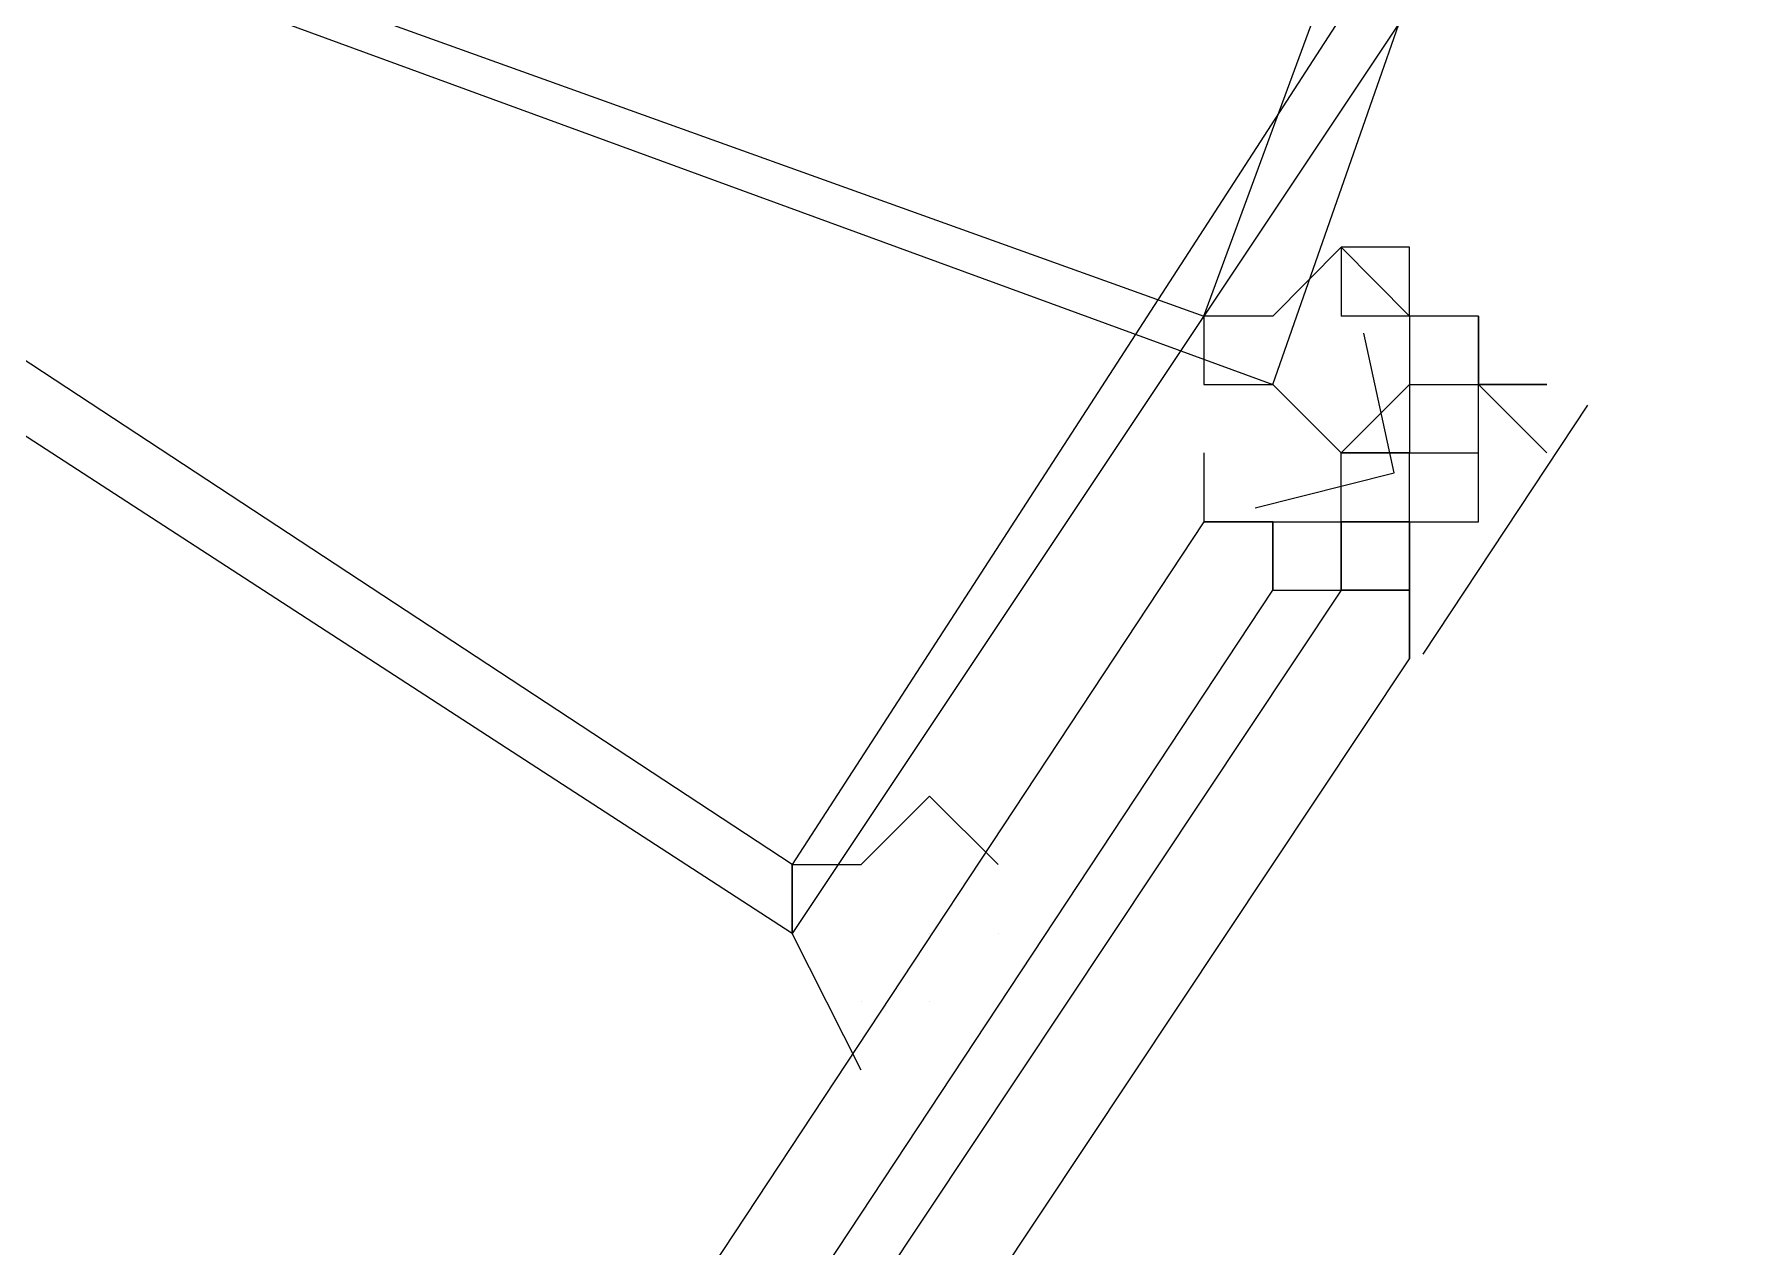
# Model space of a CAD drawing. Header units: feet. Extents: x -84 to 198, y -22 to 181.
# Drawn here: x 136.346 to 136.68, y 99.5435 to 99.7792 of the extents above; entities that cross this region are included whole.
import ezdxf

# ---------------------------------------------------------------- set-up
doc = ezdxf.new("R2010")
doc.units = ezdxf.units.FT
doc.layers.add('A-LINEA', color=7, linetype='CONTINUOUS')

msp = doc.modelspace()

# ---------------------------------------------------------------- linework, layer by layer
at = {"layer": 'A-LINEA'}
for p, q in [((136.6, 99.7378), (136.6, 99.7244)), ((136.6, 99.7378), (136.6, 99.7244)), ((136.6133, 99.7244), (136.6, 99.7244)), ((136.6, 99.7244), (136.6, 99.7244)), ((136.6133, 99.7244), (136.6, 99.7244)), ((136.6, 99.7244), (136.6, 99.7244)), ((136.6133, 99.7244), (136.6133, 99.7244)), ((136.6133, 99.7244), (136.6133, 99.7244)), ((136.6133, 99.7244), (136.6133, 99.7244)), ((136.6133, 99.7244), (136.6133, 99.7244)), ((136.6133, 99.7244), (136.6133, 99.7244)), ((136.6133, 99.7244), (136.6133, 99.7244)), ((136.6133, 99.7244), (136.6133, 99.7244)), ((136.6133, 99.7244), (136.6133, 99.7244)), ((136.6133, 99.7244), (136.6133, 99.7244)), ((136.6133, 99.7244), (136.6133, 99.7244)), ((136.6133, 99.7244), (136.6133, 99.7244)), ((136.6133, 99.7244), (136.6133, 99.7244)), ((136.6133, 99.7244), (136.6133, 99.7244)), ((136.6133, 99.7244), (136.6133, 99.7244)), ((136.6133, 99.7244), (136.6133, 99.7244)), ((136.6133, 99.7244), (136.6133, 99.7244)), ((136.6267, 99.7244), (136.6267, 99.7111)), ((136.6267, 99.7244), (136.6267, 99.7244)), ((136.6267, 99.7111), (136.6267, 99.7244)), ((136.6267, 99.7244), (136.6267, 99.7244)), ((136.6267, 99.7244), (136.6267, 99.7111)), ((136.6267, 99.7244), (136.6267, 99.7244)), ((136.6267, 99.7111), (136.6267, 99.7244)), ((136.6267, 99.7244), (136.6267, 99.7244)), ((136.6133, 99.7111), (136.6133, 99.7111)), ((136.6133, 99.7111), (136.6133, 99.6978)), ((136.6133, 99.7111), (136.6267, 99.7111)), ((136.6133, 99.7111), (136.6133, 99.7111)), ((136.6133, 99.7111), (136.6133, 99.7111)), ((136.6133, 99.7111), (136.6133, 99.7111)), ((136.6133, 99.7111), (136.6133, 99.7111)), ((136.6133, 99.7111), (136.6133, 99.7111)), ((136.6133, 99.7111), (136.6133, 99.7111)), ((136.6133, 99.7111), (136.6133, 99.7111)), ((136.6133, 99.7111), (136.6133, 99.7111)), ((136.6133, 99.7111), (136.6133, 99.7111)), ((136.6133, 99.7111), (136.6133, 99.7111)), ((136.6133, 99.7111), (136.6133, 99.7111)), ((136.6133, 99.7111), (136.6133, 99.7111)), ((136.6133, 99.7111), (136.6133, 99.7111)), ((136.6133, 99.7111), (136.6133, 99.7111)), ((136.6133, 99.7111), (136.6133, 99.7111)), ((136.6133, 99.7111), (136.6133, 99.7111)), ((136.6133, 99.7111), (136.6133, 99.7111)), ((136.6133, 99.7111), (136.6133, 99.7111)), ((136.6133, 99.7111), (136.6133, 99.7111)), ((136.6133, 99.7111), (136.6133, 99.7111)), ((136.6133, 99.7111), (136.6133, 99.7111)), ((136.6133, 99.7111), (136.6133, 99.7111)), ((136.6133, 99.7111), (136.6133, 99.7111)), ((136.6133, 99.7111), (136.6133, 99.7111)), ((136.6133, 99.7111), (136.6133, 99.7111)), ((136.6133, 99.7111), (136.6133, 99.7111)), ((136.6133, 99.7111), (136.6133, 99.7111)), ((136.6133, 99.7111), (136.6133, 99.7111)), ((136.6133, 99.7111), (136.6133, 99.7111)), ((136.6133, 99.7111), (136.6133, 99.6978)), ((136.6133, 99.7111), (136.6267, 99.7111)), ((136.6133, 99.7111), (136.6133, 99.7111)), ((136.6133, 99.7111), (136.6133, 99.7111)), ((136.6133, 99.7111), (136.6133, 99.7111)), ((136.6133, 99.7111), (136.6133, 99.7111)), ((136.6133, 99.7111), (136.6133, 99.7111)), ((136.6133, 99.7111), (136.6133, 99.7111)), ((136.6133, 99.7111), (136.6133, 99.7111)), ((136.6133, 99.7111), (136.6133, 99.7111)), ((136.6133, 99.7111), (136.6133, 99.7111)), ((136.6133, 99.7111), (136.6133, 99.7111)), ((136.6133, 99.7111), (136.6133, 99.7111)), ((136.6133, 99.7111), (136.6133, 99.7111)), ((136.6133, 99.7111), (136.6133, 99.7111)), ((136.6133, 99.7111), (136.6133, 99.7111)), ((136.6133, 99.7111), (136.6133, 99.7111)), ((136.6133, 99.7111), (136.6133, 99.7111)), ((136.6133, 99.7111), (136.6133, 99.7111)), ((136.6133, 99.7111), (136.6133, 99.7111)), ((136.6133, 99.7111), (136.6133, 99.7111)), ((136.6133, 99.7111), (136.6133, 99.7111)), ((136.6133, 99.7111), (136.6133, 99.7111)), ((136.6133, 99.7111), (136.6133, 99.7111)), ((136.6133, 99.7111), (136.6133, 99.7111)), ((136.6133, 99.7111), (136.6133, 99.7111)), ((136.6133, 99.7111), (136.6133, 99.7111)), ((136.6133, 99.7111), (136.6133, 99.7111)), ((136.6133, 99.7111), (136.6133, 99.7111)), ((136.6133, 99.7111), (136.6133, 99.7111)), ((136.6267, 99.7111), (136.6267, 99.7111)), ((136.6267, 99.7111), (136.6267, 99.7111)), ((136.6267, 99.7111), (136.64, 99.7111)), ((136.6267, 99.7111), (136.6267, 99.7111)), ((136.6267, 99.7111), (136.6267, 99.7111)), ((136.6267, 99.7111), (136.6267, 99.7111)), ((136.6267, 99.7111), (136.6267, 99.7111)), ((136.6267, 99.7111), (136.6267, 99.7111)), ((136.6267, 99.6978), (136.6267, 99.7111)), ((136.6267, 99.7111), (136.6267, 99.7111)), ((136.6267, 99.7111), (136.64, 99.7111)), ((136.6267, 99.7111), (136.6267, 99.7111)), ((136.6267, 99.7111), (136.6267, 99.7111)), ((136.6267, 99.7111), (136.6267, 99.7111)), ((136.6267, 99.7111), (136.6267, 99.7111)), ((136.6267, 99.7111), (136.6267, 99.7111)), ((136.6267, 99.7111), (136.6267, 99.7111)), ((136.6267, 99.7111), (136.6267, 99.7111)), ((136.6267, 99.7111), (136.6267, 99.7111)), ((136.6267, 99.7111), (136.6267, 99.7111)), ((136.6267, 99.7111), (136.6267, 99.7111)), ((136.6267, 99.7111), (136.6267, 99.7111)), ((136.6267, 99.7111), (136.6267, 99.7111)), ((136.6267, 99.7111), (136.64, 99.7111)), ((136.6267, 99.7111), (136.6267, 99.7111)), ((136.6267, 99.7111), (136.6267, 99.7111)), ((136.6267, 99.7111), (136.6267, 99.7111)), ((136.6267, 99.7111), (136.6267, 99.7111)), ((136.6267, 99.7111), (136.6267, 99.7111)), ((136.6267, 99.6978), (136.6267, 99.7111)), ((136.6267, 99.7111), (136.6267, 99.7111)), ((136.6267, 99.7111), (136.64, 99.7111)), ((136.6267, 99.7111), (136.6267, 99.7111)), ((136.6267, 99.7111), (136.6267, 99.7111)), ((136.6267, 99.7111), (136.6267, 99.7111)), ((136.6267, 99.7111), (136.6267, 99.7111)), ((136.6267, 99.7111), (136.6267, 99.7111)), ((136.6267, 99.7111), (136.6267, 99.7111)), ((136.6267, 99.7111), (136.6267, 99.7111)), ((136.6267, 99.7111), (136.6267, 99.7111)), ((136.6267, 99.7111), (136.6267, 99.7111)), ((136.6267, 99.7111), (136.6267, 99.7111)), ((136.64, 99.7111), (136.64, 99.7111)), ((136.64, 99.7111), (136.64, 99.7111)), ((136.64, 99.7111), (136.64, 99.7111)), ((136.64, 99.7111), (136.64, 99.7111)), ((136.64, 99.7111), (136.64, 99.7111)), ((136.64, 99.7111), (136.64, 99.7111)), ((136.64, 99.7111), (136.64, 99.7111)), ((136.64, 99.7111), (136.64, 99.7111)), ((136.64, 99.7111), (136.64, 99.7111)), ((136.64, 99.7111), (136.64, 99.7111)), ((136.64, 99.7111), (136.64, 99.7111)), ((136.64, 99.7111), (136.64, 99.7111)), ((136.64, 99.7111), (136.64, 99.7111)), ((136.64, 99.7111), (136.64, 99.7111)), ((136.64, 99.7111), (136.64, 99.7111)), ((136.64, 99.7111), (136.64, 99.7111)), ((136.64, 99.7111), (136.64, 99.7111)), ((136.64, 99.7111), (136.64, 99.7111)), ((136.64, 99.7111), (136.64, 99.7111)), ((136.64, 99.7111), (136.64, 99.7111)), ((136.64, 99.7111), (136.64, 99.7111)), ((136.64, 99.7111), (136.64, 99.7111)), ((136.64, 99.7111), (136.64, 99.7111)), ((136.64, 99.7111), (136.64, 99.7111)), ((136.64, 99.7111), (136.64, 99.7111)), ((136.64, 99.7111), (136.64, 99.7111)), ((136.64, 99.7111), (136.64, 99.7111)), ((136.64, 99.7111), (136.64, 99.7111)), ((136.6479, 99.7071), (136.6159, 99.6587)), ((136.6479, 99.7071), (136.6159, 99.6587)), ((136.5733, 99.6978), (136.5733, 99.6978)), ((136.5733, 99.6978), (136.5733, 99.6978)), ((136.6, 99.6978), (136.6, 99.6978)), ((136.6, 99.6978), (136.6, 99.6978)), ((136.6, 99.6978), (136.6, 99.6978)), ((136.6, 99.6844), (136.6, 99.6978)), ((136.6133, 99.6978), (136.6, 99.6978)), ((136.6133, 99.6978), (136.6, 99.6978)), ((136.6, 99.6978), (136.6, 99.6978)), ((136.6, 99.6978), (136.6, 99.6978)), ((136.6, 99.6978), (136.6, 99.6978)), ((136.6, 99.6978), (136.6, 99.6978)), ((136.6, 99.6844), (136.6, 99.6978)), ((136.6133, 99.6978), (136.6, 99.6978)), ((136.6133, 99.6978), (136.6, 99.6978)), ((136.6, 99.6978), (136.6, 99.6978)), ((136.6133, 99.6978), (136.6133, 99.6978)), ((136.6133, 99.6978), (136.6133, 99.6978)), ((136.6133, 99.6978), (136.6133, 99.6978)), ((136.6133, 99.6978), (136.6133, 99.6978)), ((136.6133, 99.6978), (136.6133, 99.6978)), ((136.6133, 99.6978), (136.6133, 99.6978)), ((136.6133, 99.6978), (136.6133, 99.6978)), ((136.6133, 99.6978), (136.6133, 99.6978)), ((136.6133, 99.6978), (136.6133, 99.6978)), ((136.6133, 99.6978), (136.6133, 99.6978)), ((136.6133, 99.6978), (136.6133, 99.6978)), ((136.6133, 99.6978), (136.6133, 99.6978)), ((136.6133, 99.6978), (136.6133, 99.6978)), ((136.6133, 99.6978), (136.6133, 99.6978)), ((136.6133, 99.6978), (136.6267, 99.6978)), ((136.6133, 99.6844), (136.6133, 99.6978)), ((136.6133, 99.6978), (136.6133, 99.6978)), ((136.6133, 99.6978), (136.6133, 99.6978)), ((136.6133, 99.6844), (136.6133, 99.6978)), ((136.6133, 99.6978), (136.6133, 99.6978)), ((136.6133, 99.6978), (136.6133, 99.6978)), ((136.6133, 99.6978), (136.6133, 99.6978)), ((136.6133, 99.6978), (136.6133, 99.6978)), ((136.6133, 99.6978), (136.6133, 99.6978)), ((136.6133, 99.6978), (136.6133, 99.6978)), ((136.6133, 99.6978), (136.6133, 99.6978)), ((136.6133, 99.6978), (136.6133, 99.6978)), ((136.6133, 99.6978), (136.6133, 99.6978)), ((136.6133, 99.6978), (136.6133, 99.6978)), ((136.6133, 99.6978), (136.6133, 99.6978)), ((136.6133, 99.6978), (136.6133, 99.6978)), ((136.6133, 99.6978), (136.6133, 99.6978)), ((136.6133, 99.6978), (136.6133, 99.6978)), ((136.6133, 99.6978), (136.6133, 99.6978)), ((136.6133, 99.6978), (136.6133, 99.6978)), ((136.6133, 99.6978), (136.6133, 99.6978)), ((136.6133, 99.6978), (136.6133, 99.6978)), ((136.6133, 99.6978), (136.6133, 99.6978)), ((136.6133, 99.6978), (136.6133, 99.6978)), ((136.6133, 99.6978), (136.6133, 99.6978)), ((136.6133, 99.6978), (136.6133, 99.6978)), ((136.6133, 99.6978), (136.6133, 99.6978)), ((136.6133, 99.6978), (136.6133, 99.6978)), ((136.6133, 99.6978), (136.6267, 99.6978)), ((136.6133, 99.6844), (136.6133, 99.6978)), ((136.6133, 99.6978), (136.6133, 99.6978)), ((136.6133, 99.6978), (136.6133, 99.6978)), ((136.6133, 99.6844), (136.6133, 99.6978)), ((136.6133, 99.6978), (136.6133, 99.6978)), ((136.6133, 99.6978), (136.6133, 99.6978)), ((136.6133, 99.6978), (136.6133, 99.6978)), ((136.6133, 99.6978), (136.6133, 99.6978)), ((136.6133, 99.6978), (136.6133, 99.6978)), ((136.6133, 99.6978), (136.6133, 99.6978)), ((136.6133, 99.6978), (136.6133, 99.6978)), ((136.6133, 99.6978), (136.6133, 99.6978)), ((136.6133, 99.6978), (136.6133, 99.6978)), ((136.6133, 99.6978), (136.6133, 99.6978)), ((136.6267, 99.6978), (136.6267, 99.6978)), ((136.6267, 99.6978), (136.6267, 99.6978)), ((136.6267, 99.6978), (136.6267, 99.6978)), ((136.6267, 99.6978), (136.6267, 99.6978)), ((136.6267, 99.6978), (136.6267, 99.6978)), ((136.6267, 99.6978), (136.6267, 99.6978)), ((136.6267, 99.6978), (136.6267, 99.6978)), ((136.6267, 99.6844), (136.6267, 99.6978)), ((136.6267, 99.6978), (136.6267, 99.6978)), ((136.6267, 99.6978), (136.6267, 99.6978)), ((136.6267, 99.6844), (136.6267, 99.6978)), ((136.6267, 99.6978), (136.6267, 99.6978)), ((136.6267, 99.6978), (136.6267, 99.6978)), ((136.6267, 99.6844), (136.6267, 99.6978)), ((136.6267, 99.6978), (136.6267, 99.6978)), ((136.6267, 99.6978), (136.6267, 99.6978)), ((136.6267, 99.6978), (136.6267, 99.6978)), ((136.6267, 99.6978), (136.6267, 99.6978)), ((136.6267, 99.6978), (136.6267, 99.6978)), ((136.6267, 99.6978), (136.6267, 99.6978)), ((136.6267, 99.6978), (136.6267, 99.6978)), ((136.6267, 99.6978), (136.6267, 99.6978)), ((136.6267, 99.6978), (136.6267, 99.6978)), ((136.6267, 99.6978), (136.6267, 99.6978)), ((136.6267, 99.6978), (136.6267, 99.6978)), ((136.6267, 99.6978), (136.6267, 99.6978)), ((136.6267, 99.6978), (136.6267, 99.6978)), ((136.6267, 99.6978), (136.6267, 99.6978)), ((136.6267, 99.6978), (136.6267, 99.6978)), ((136.6267, 99.6978), (136.6267, 99.6978)), ((136.6267, 99.6978), (136.6267, 99.6978)), ((136.6267, 99.6978), (136.6267, 99.6978)), ((136.6267, 99.6978), (136.6267, 99.6978)), ((136.6267, 99.6978), (136.6267, 99.6978)), ((136.6267, 99.6978), (136.6267, 99.6978)), ((136.6267, 99.6978), (136.6267, 99.6978)), ((136.6267, 99.6978), (136.6267, 99.6978)), ((136.6267, 99.6978), (136.6267, 99.6978)), ((136.6267, 99.6978), (136.6267, 99.6978)), ((136.6267, 99.6978), (136.6267, 99.6978)), ((136.6267, 99.6978), (136.6267, 99.6978)), ((136.6267, 99.6844), (136.6267, 99.6978)), ((136.6267, 99.6978), (136.6267, 99.6978)), ((136.6267, 99.6978), (136.6267, 99.6978)), ((136.6267, 99.6844), (136.6267, 99.6978)), ((136.6267, 99.6978), (136.6267, 99.6978)), ((136.6267, 99.6978), (136.6267, 99.6978)), ((136.6267, 99.6844), (136.6267, 99.6978)), ((136.6267, 99.6978), (136.6267, 99.6978)), ((136.6267, 99.6978), (136.6267, 99.6978)), ((136.6267, 99.6978), (136.6267, 99.6978)), ((136.6267, 99.6978), (136.6267, 99.6978)), ((136.6267, 99.6978), (136.6267, 99.6978)), ((136.6267, 99.6978), (136.6267, 99.6978)), ((136.6267, 99.6978), (136.6267, 99.6978)), ((136.6267, 99.6978), (136.6267, 99.6978)), ((136.6267, 99.6978), (136.6267, 99.6978)), ((136.6267, 99.6978), (136.6267, 99.6978)), ((136.6267, 99.6978), (136.6267, 99.6978)), ((136.6267, 99.6978), (136.6267, 99.6978)), ((136.6267, 99.6978), (136.6267, 99.6978)), ((136.6267, 99.6978), (136.6267, 99.6978)), ((136.6267, 99.6978), (136.6267, 99.6978)), ((136.6267, 99.6978), (136.6267, 99.6978)), ((136.6267, 99.6978), (136.6267, 99.6978)), ((136.6267, 99.6978), (136.6267, 99.6978)), ((136.6267, 99.6978), (136.6267, 99.6978)), ((136.6267, 99.6978), (136.6267, 99.6978)), ((136.64, 99.6978), (136.64, 99.6978)), ((136.64, 99.6978), (136.64, 99.6978)), ((136.64, 99.6978), (136.64, 99.6978)), ((136.64, 99.6978), (136.64, 99.6978)), ((136.5733, 99.6844), (136.5733, 99.6844)), ((136.5733, 99.6844), (136.5733, 99.6844)), ((136.5867, 99.6844), (136.6, 99.6844)), ((136.5867, 99.6844), (136.5867, 99.6844)), ((136.5867, 99.6844), (136.5867, 99.6844)), ((136.5867, 99.6844), (136.5867, 99.6844)), ((136.5867, 99.6844), (136.5867, 99.6844)), ((136.5867, 99.6844), (136.5867, 99.6844)), ((136.5867, 99.6844), (136.5867, 99.6844)), ((136.5867, 99.6844), (136.5867, 99.6844)), ((136.5867, 99.6844), (136.5867, 99.6844)), ((136.5867, 99.6844), (136.5867, 99.6844)), ((136.5867, 99.6844), (136.5867, 99.6844)), ((136.5867, 99.6844), (136.5867, 99.6844)), ((136.5867, 99.6844), (136.5867, 99.6844)), ((136.5867, 99.6844), (136.5867, 99.6844)), ((136.5867, 99.6844), (136.5867, 99.6844)), ((136.5867, 99.6844), (136.6, 99.6844)), ((136.5867, 99.6844), (136.5867, 99.6844)), ((136.5867, 99.6844), (136.5867, 99.6844)), ((136.5867, 99.6844), (136.5867, 99.6844)), ((136.5867, 99.6844), (136.5867, 99.6844)), ((136.5867, 99.6844), (136.5867, 99.6844)), ((136.5867, 99.6844), (136.5867, 99.6844)), ((136.5867, 99.6844), (136.6, 99.6844)), ((136.5867, 99.6844), (136.5867, 99.6844)), ((136.5867, 99.6844), (136.5867, 99.6844)), ((136.5867, 99.6844), (136.5867, 99.6844)), ((136.5867, 99.6844), (136.5867, 99.6844)), ((136.5867, 99.6844), (136.5867, 99.6844)), ((136.5867, 99.6844), (136.5867, 99.6844)), ((136.5867, 99.6844), (136.5867, 99.6844)), ((136.5867, 99.6844), (136.5867, 99.6844)), ((136.5867, 99.6844), (136.5867, 99.6844)), ((136.5867, 99.6844), (136.5867, 99.6844)), ((136.5867, 99.6844), (136.5867, 99.6844)), ((136.5867, 99.6844), (136.5867, 99.6844)), ((136.5867, 99.6844), (136.5867, 99.6844)), ((136.5867, 99.6844), (136.5867, 99.6844)), ((136.5867, 99.6844), (136.6, 99.6844)), ((136.5867, 99.6844), (136.5867, 99.6844)), ((136.5867, 99.6844), (136.5867, 99.6844)), ((136.5867, 99.6844), (136.5867, 99.6844)), ((136.5867, 99.6844), (136.5867, 99.6844)), ((136.5867, 99.6844), (136.5867, 99.6844)), ((136.5867, 99.6844), (136.5867, 99.6844)), ((136.6, 99.6844), (136.6, 99.6844)), ((136.6, 99.6844), (136.6, 99.6844)), ((136.6, 99.6844), (136.6, 99.6844)), ((136.6, 99.6844), (136.6133, 99.6844)), ((136.6, 99.6844), (136.6, 99.6844)), ((136.6, 99.6844), (136.6, 99.6844)), ((136.6, 99.6844), (136.6, 99.6844)), ((136.6, 99.6844), (136.6, 99.6844)), ((136.6, 99.6844), (136.6, 99.6844)), ((136.6, 99.6844), (136.6, 99.6844)), ((136.6, 99.6844), (136.6133, 99.6844)), ((136.6, 99.6844), (136.6133, 99.6844)), ((136.6, 99.6844), (136.6, 99.6844)), ((136.6, 99.6844), (136.6, 99.6844)), ((136.6, 99.6844), (136.6, 99.6844)), ((136.6, 99.6844), (136.6, 99.6844)), ((136.6, 99.6844), (136.6, 99.6844)), ((136.6, 99.6844), (136.6, 99.6844)), ((136.6, 99.6844), (136.6, 99.6844)), ((136.6, 99.6844), (136.6, 99.6844)), ((136.6, 99.6844), (136.6, 99.6844)), ((136.6133, 99.6844), (136.6, 99.6844)), ((136.6, 99.6844), (136.6, 99.6844)), ((136.6, 99.6711), (136.6, 99.6844)), ((136.6, 99.6844), (136.6, 99.6844)), ((136.6, 99.6844), (136.6, 99.6844)), ((136.6, 99.6844), (136.6, 99.6844)), ((136.6, 99.6844), (136.6133, 99.6844)), ((136.6, 99.6844), (136.6, 99.6844)), ((136.6, 99.6844), (136.6, 99.6844)), ((136.6, 99.6844), (136.6, 99.6844)), ((136.6, 99.6844), (136.6, 99.6844)), ((136.6, 99.6844), (136.6, 99.6844)), ((136.6, 99.6844), (136.6, 99.6844)), ((136.6, 99.6844), (136.6133, 99.6844)), ((136.6, 99.6844), (136.6133, 99.6844)), ((136.6, 99.6844), (136.6, 99.6844)), ((136.6, 99.6844), (136.6, 99.6844)), ((136.6, 99.6844), (136.6, 99.6844)), ((136.6, 99.6844), (136.6, 99.6844)), ((136.6, 99.6844), (136.6, 99.6844)), ((136.6, 99.6844), (136.6, 99.6844)), ((136.6, 99.6844), (136.6, 99.6844)), ((136.6, 99.6844), (136.6, 99.6844)), ((136.6, 99.6844), (136.6, 99.6844)), ((136.6133, 99.6844), (136.6, 99.6844)), ((136.6, 99.6844), (136.6, 99.6844)), ((136.6, 99.6711), (136.6, 99.6844)), ((136.6133, 99.6844), (136.6133, 99.6844)), ((136.6133, 99.6844), (136.6133, 99.6844)), ((136.6133, 99.6844), (136.6133, 99.6844)), ((136.6133, 99.6844), (136.6267, 99.6844)), ((136.6133, 99.6844), (136.6133, 99.6844)), ((136.6133, 99.6711), (136.6133, 99.6844)), ((136.6133, 99.6844), (136.6133, 99.6844)), ((136.6133, 99.6844), (136.6133, 99.6844)), ((136.6133, 99.6844), (136.6133, 99.6844)), ((136.6133, 99.6844), (136.6133, 99.6844)), ((136.6133, 99.6844), (136.6133, 99.6844)), ((136.6133, 99.6844), (136.6133, 99.6844)), ((136.6133, 99.6844), (136.6133, 99.6844)), ((136.6133, 99.6844), (136.6133, 99.6844)), ((136.6133, 99.6844), (136.6133, 99.6711)), ((136.6133, 99.6844), (136.6133, 99.6711)), ((136.6133, 99.6844), (136.6133, 99.6711)), ((136.6133, 99.6844), (136.6133, 99.6844)), ((136.6133, 99.6844), (136.6133, 99.6844)), ((136.6133, 99.6844), (136.6133, 99.6844)), ((136.6133, 99.6844), (136.6267, 99.6844)), ((136.6133, 99.6844), (136.6133, 99.6844)), ((136.6133, 99.6711), (136.6133, 99.6844)), ((136.6133, 99.6844), (136.6133, 99.6844)), ((136.6133, 99.6844), (136.6133, 99.6844)), ((136.6133, 99.6844), (136.6133, 99.6844)), ((136.6133, 99.6844), (136.6133, 99.6844)), ((136.6133, 99.6844), (136.6133, 99.6844)), ((136.6133, 99.6844), (136.6133, 99.6844)), ((136.6133, 99.6844), (136.6133, 99.6844)), ((136.6133, 99.6844), (136.6133, 99.6844)), ((136.6133, 99.6844), (136.6133, 99.6711)), ((136.6133, 99.6844), (136.6133, 99.6711)), ((136.6133, 99.6844), (136.6133, 99.6711)), ((136.6267, 99.6844), (136.6267, 99.6844)), ((136.6267, 99.6844), (136.6267, 99.6844)), ((136.6267, 99.6844), (136.6267, 99.6844)), ((136.6267, 99.6844), (136.6267, 99.6844)), ((136.6267, 99.6844), (136.6267, 99.6844)), ((136.6267, 99.6844), (136.6267, 99.6844)), ((136.6267, 99.6844), (136.6267, 99.6844)), ((136.6267, 99.6844), (136.6267, 99.6844)), ((136.5867, 99.6711), (136.5867, 99.6711)), ((136.5867, 99.6711), (136.5867, 99.6711)), ((136.5867, 99.6711), (136.5867, 99.6711)), ((136.5867, 99.6711), (136.5867, 99.6711)), ((136.5867, 99.6711), (136.5867, 99.6711)), ((136.5867, 99.6711), (136.5867, 99.6711)), ((136.6, 99.6711), (136.6, 99.6711)), ((136.6, 99.6711), (136.6, 99.6711)), ((136.6, 99.6711), (136.6, 99.6711)), ((136.6, 99.6711), (136.6, 99.6711)), ((136.6, 99.6711), (136.6, 99.6711)), ((136.6, 99.6711), (136.6, 99.6711)), ((136.6, 99.6711), (136.6, 99.6711)), ((136.6, 99.6711), (136.6, 99.6711)), ((136.6, 99.6711), (136.6, 99.6711)), ((136.6, 99.6711), (136.6, 99.6711)), ((136.6, 99.6711), (136.6, 99.6711)), ((136.6, 99.6711), (136.6, 99.6711)), ((136.6, 99.6711), (136.6, 99.6711)), ((136.6, 99.6711), (136.6, 99.6711)), ((136.6, 99.6711), (136.6, 99.6711)), ((136.6, 99.6711), (136.6, 99.6711)), ((136.6, 99.6711), (136.6, 99.6711)), ((136.6, 99.6711), (136.6, 99.6711)), ((136.6, 99.6711), (136.6, 99.6711)), ((136.6, 99.6711), (136.6, 99.6711)), ((136.6, 99.6711), (136.6, 99.6711)), ((136.6, 99.6711), (136.6, 99.6711)), ((136.6133, 99.6711), (136.6133, 99.6711)), ((136.6133, 99.6711), (136.6133, 99.6711)), ((136.6133, 99.6711), (136.6133, 99.6711)), ((136.6133, 99.6711), (136.6133, 99.6711)), ((136.6133, 99.6711), (136.6133, 99.6711)), ((136.6133, 99.6711), (136.6133, 99.6711)), ((136.6133, 99.6711), (136.6133, 99.6711)), ((136.6133, 99.6711), (136.6133, 99.6711)), ((136.6133, 99.6711), (136.6133, 99.6711)), ((136.6133, 99.6711), (136.6133, 99.6711)), ((136.6133, 99.6711), (136.6133, 99.6711)), ((136.6133, 99.6711), (136.6133, 99.6711)), ((136.6133, 99.6711), (136.6133, 99.6711)), ((136.6133, 99.6711), (136.6133, 99.6711)), ((136.6133, 99.6711), (136.6133, 99.6711)), ((136.6133, 99.6711), (136.6133, 99.6711)), ((136.6133, 99.6711), (136.6133, 99.6711)), ((136.6133, 99.6711), (136.6133, 99.6711)), ((136.6133, 99.6711), (136.6133, 99.6711)), ((136.6133, 99.6711), (136.6133, 99.6711)), ((136.6133, 99.6711), (136.6133, 99.6711)), ((136.6133, 99.6711), (136.6133, 99.6711)), ((136.6133, 99.6711), (136.6133, 99.6711)), ((136.6133, 99.6711), (136.6133, 99.6711)), ((136.6133, 99.6711), (136.6133, 99.6711)), ((136.6133, 99.6711), (136.6133, 99.6711)), ((136.6133, 99.6711), (136.6133, 99.6711)), ((136.6133, 99.6711), (136.6133, 99.6711)), ((136.6133, 99.6711), (136.6133, 99.6711)), ((136.6133, 99.6711), (136.6133, 99.6711)), ((136.6133, 99.6711), (136.6133, 99.6711)), ((136.6133, 99.6711), (136.6133, 99.6711)), ((136.5333, 99.6044), (136.5333, 99.6044)), ((136.5333, 99.6044), (136.5333, 99.6044)), ((136.5067, 99.5911), (136.5067, 99.5911)), ((136.5067, 99.5911), (136.5067, 99.5911))]:
    msp.add_line(p, q, dxfattribs=at)
for points in [[(136.1333, 100.1778), (136.04, 99.9111), (136.5867, 99.7111), (136.68, 99.9778), (136.1333, 100.1778)], [(136.1333, 100.1778), (136.04, 99.9111), (136.5867, 99.7111), (136.68, 99.9778), (136.1333, 100.1778)], [(136, 99.9244), (136.1733, 100.1644), (136.6533, 99.8444), (136.4933, 99.6044), (136, 99.9244)], [(136, 99.9244), (136.1733, 100.1644), (136.6533, 99.8444), (136.4933, 99.6044), (136, 99.9244)], [(136.1467, 100.1644), (136.0533, 99.9111), (136.5733, 99.7244), (136.6667, 99.9778), (136.1467, 100.1644)], [(136.1467, 100.1644), (136.0533, 99.9111), (136.5733, 99.7244), (136.6667, 99.9778), (136.1467, 100.1644)], [(136.0267, 99.9244), (136.1733, 100.1511), (136.64, 99.8444), (136.4933, 99.6178), (136.0267, 99.9244)], [(136.0267, 99.9244), (136.1733, 100.1511), (136.64, 99.8444), (136.4933, 99.6178), (136.0267, 99.9244)], [(136.6133, 99.7244), (136.6133, 99.7244), (136.6133, 99.7378), (136.6133, 99.7378), (136.6, 99.7378), (136.6, 99.7378), (136.5867, 99.7244), (136.5867, 99.7244), (136.5867, 99.7244), (136.5867, 99.7244), (136.5867, 99.7244), (136.5867, 99.7244), (136.5733, 99.7244)], [(136.6133, 99.7244), (136.6133, 99.7244), (136.6133, 99.7378), (136.6133, 99.7378), (136.6, 99.7378), (136.6, 99.7378), (136.5867, 99.7244), (136.5867, 99.7244), (136.5867, 99.7244), (136.5867, 99.7244), (136.5867, 99.7244), (136.5867, 99.7244), (136.5733, 99.7244)], [(136.64, 99.7111), (136.6267, 99.7111), (136.6267, 99.7244), (136.6133, 99.7244), (136.6, 99.7378)], [(136.64, 99.7111), (136.6267, 99.7111), (136.6267, 99.7244), (136.6133, 99.7244), (136.6, 99.7378)], [(136.5733, 99.7244), (136.5733, 99.7111), (136.5867, 99.7111), (136.5867, 99.7111), (136.5867, 99.7111), (136.5867, 99.7111), (136.5867, 99.7111), (136.5867, 99.7111), (136.6, 99.6978), (136.6, 99.6978)], [(136.5733, 99.7244), (136.5733, 99.7111), (136.5867, 99.7111), (136.5867, 99.7111), (136.5867, 99.7111), (136.5867, 99.7111), (136.5867, 99.7111), (136.5867, 99.7111), (136.6, 99.6978), (136.6, 99.6978)], [(136.6133, 99.7244), (136.6133, 99.7111), (136.6133, 99.7111), (136.6, 99.6978)], [(136.6133, 99.7244), (136.6133, 99.7111), (136.6133, 99.7111), (136.6, 99.6978)], [(136.6267, 99.7244), (136.6267, 99.7244), (136.6267, 99.7111), (136.64, 99.6978)], [(136.6267, 99.7244), (136.6267, 99.7244), (136.6267, 99.7111), (136.64, 99.6978)], [(136.6267, 99.7244), (136.6267, 99.7244), (136.6267, 99.7111), (136.64, 99.6978)], [(136.6267, 99.7244), (136.6267, 99.7244), (136.6267, 99.7111), (136.64, 99.6978)], [(136.5833, 99.6871), (136.6103, 99.6939), (136.6044, 99.7211)], [(136.5833, 99.6871), (136.6103, 99.6939), (136.6044, 99.7211)], [(136.6267, 99.6978), (136.6267, 99.6978), (136.6267, 99.7111), (136.6267, 99.7111)], [(136.6267, 99.6978), (136.6267, 99.6978), (136.6267, 99.7111), (136.6267, 99.7111)], [(136.5733, 99.6978), (136.5733, 99.6844), (136.5867, 99.6844), (136.5867, 99.6711), (136.6, 99.6711), (136.6133, 99.6711), (136.6133, 99.6578)], [(136.5733, 99.6978), (136.5733, 99.6844), (136.5867, 99.6844), (136.5867, 99.6711), (136.6, 99.6711), (136.6133, 99.6711), (136.6133, 99.6578)], [(136.6, 99.6711), (136.6, 99.6844), (136.6, 99.6978), (136.6133, 99.6978)], [(136.6, 99.6711), (136.6, 99.6844), (136.6, 99.6978), (136.6133, 99.6978)], [(136.6133, 99.6711), (136.6133, 99.6844), (136.6133, 99.6978), (136.6133, 99.6978)], [(136.6133, 99.6711), (136.6133, 99.6844), (136.6133, 99.6978), (136.6133, 99.6978)], [(134.6933, 96.8044), (136.5867, 99.6711), (136.5867, 99.6844), (136.5733, 99.6844), (134.68, 96.8178), (134.6933, 96.8044)], [(134.6933, 96.8044), (136.5867, 99.6711), (136.5867, 99.6844), (136.5733, 99.6844), (134.68, 96.8178), (134.6933, 96.8044)], [(136.6, 99.6844), (136.6, 99.6844), (136.6133, 99.6844), (136.6133, 99.6844)], [(136.6, 99.6844), (136.6, 99.6711), (136.6, 99.6844)], [(136.6, 99.6844), (136.6, 99.6711), (136.6, 99.6844)], [(136.6, 99.6844), (136.6, 99.6844), (136.6133, 99.6844), (136.6133, 99.6844)], [(136.6, 99.6844), (136.6, 99.6711), (136.6, 99.6844)], [(136.6, 99.6844), (136.6, 99.6711), (136.6, 99.6844)], [(134.7067, 96.7911), (136.6133, 99.6578), (136.6133, 99.6711), (136.6, 99.6711), (134.6933, 96.8044), (134.7067, 96.7911)], [(134.7067, 96.7911), (136.6133, 99.6578), (136.6133, 99.6711), (136.6, 99.6711), (134.6933, 96.8044), (134.7067, 96.7911)], [(136.6133, 99.6711), (136.6, 99.6711), (136.6133, 99.6711)], [(136.6133, 99.6711), (136.6, 99.6711), (136.6133, 99.6711)], [(136.5067, 99.5778), (136.4933, 99.6044), (136.4933, 99.6044), (136.4933, 99.6044), (136.4933, 99.6044), (136.4933, 99.6178), (136.4933, 99.6044), (136.4933, 99.6178), (136.4933, 99.6178), (136.4933, 99.6178), (136.4933, 99.6178), (136.5067, 99.6178), (136.5067, 99.6178), (136.5067, 99.6178), (136.5067, 99.6178), (136.52, 99.6311), (136.52, 99.6311), (136.5333, 99.6178), (136.5333, 99.6178), (136.5333, 99.6178)], [(136.5067, 99.5778), (136.4933, 99.6044), (136.4933, 99.6044), (136.4933, 99.6044), (136.4933, 99.6044), (136.4933, 99.6178), (136.4933, 99.6044), (136.4933, 99.6178), (136.4933, 99.6178), (136.4933, 99.6178), (136.4933, 99.6178), (136.5067, 99.6178), (136.5067, 99.6178), (136.5067, 99.6178), (136.5067, 99.6178), (136.52, 99.6311), (136.52, 99.6311), (136.5333, 99.6178), (136.5333, 99.6178), (136.5333, 99.6178)], [(136.4933, 99.6178), (136.4933, 99.6178), (136.4933, 99.6178), (136.5067, 99.6178), (136.5067, 99.6178)], [(136.4933, 99.6178), (136.4933, 99.6178), (136.4933, 99.6178), (136.5067, 99.6178), (136.5067, 99.6178)], [(136.52, 99.6044), (136.52, 99.6044), (136.52, 99.6044)], [(136.52, 99.6044), (136.52, 99.6044), (136.52, 99.6044)], [(136.52, 99.5911), (136.52, 99.5911), (136.52, 99.5911)], [(136.52, 99.5911), (136.52, 99.5911), (136.52, 99.5911)]]:
    msp.add_lwpolyline(points, dxfattribs=at)
msp.add_lwpolyline([(136.5867, 99.7244), (136.5867, 99.7244), (136.5867, 99.7244), (136.5867, 99.7244)], close=True, dxfattribs=at)
msp.add_lwpolyline([(136.5867, 99.7244), (136.5867, 99.7244), (136.5867, 99.7244), (136.5867, 99.7244)], close=True, dxfattribs=at)

doc.saveas('drawing.dxf')
